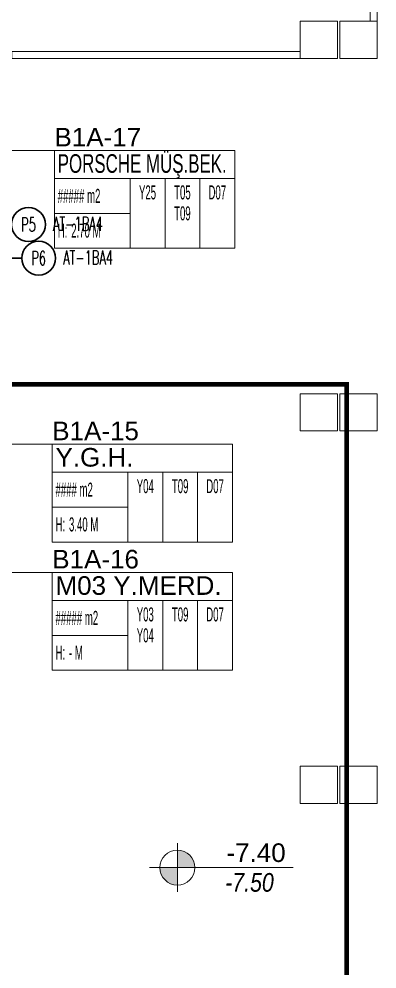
# Model space of a CAD drawing. Header units: metres. Extents: x -13194 to 152406, y -14653 to 29421.
# Drawn here: x 90835 to 91605, y 2044 to 4085 of the extents above; entities that cross this region are included whole.
import ezdxf
from ezdxf.enums import TextEntityAlignment as Align

# ---------------------------------------------------------------- set-up
doc = ezdxf.new("R2010")
doc.units = ezdxf.units.M
doc.header["$LTSCALE"] = 100
doc.header["$MEASUREMENT"] = 0
doc.linetypes.add('DOT2', pattern=[0.125, 0, -0.125])
doc.layers.get('0').update_dxf_attribs({"color": 9, "lineweight": 9})
for name, color, linetype, lineweight in [('00', 9, 'Continuous', 9), ('01', 9, 'Continuous', 9), ('20', 9, 'DOT2', 9), ('21', 9, 'Continuous', 9), ('21_mahal200', 9, 'Continuous', 9), ('E-LINYE', 7, 'Continuous', 30)]:
    doc.layers.add(name, color=color, linetype=linetype, lineweight=lineweight)
doc.styles.add('Arial', font='arial.ttf', dxfattribs={"height": 2.5})
doc.styles.add('E-YAZI', font='txttw.shx')
doc.styles.add('MuuM_TEXT-ITALIC', font='ARIALNI.TTF')
doc.styles.add('MuuM_TEXT-STANDART', font='ARIALN.TTF')
doc.dimstyles.new('MuuM_DIM200', dxfattribs={"dimscale": 20, "dimtxt": 2, "dimasz": 1, "dimexe": 1, "dimexo": 1, "dimgap": 1, "dimtad": 1, "dimdec": 1, "dimrnd": 0.5, "dimdsep": 46, "dimtxsty": 'MuuM_TEXT-STANDART', "dimblk": 'ARCHTICK', "dimcen": 0, "dimdle": 0.15, "dimclrd": 256, "dimclre": 256, "dimclrt": 256, "dimadec": 0, "dimazin": 0, "dimtfac": 5, "dimtdec": 1, "dimtix": 1, "dimtmove": 2, "dimatfit": 3, "dimldrblk": 'DOT', "dimfxl": 3, "dimfxlon": 1, "dimtolj": 1, "dimlwd": -1, "dimlwe": -1, "dimarcsym": 0})

# ---------------------------------------------------------------- blocks, each defined once
blk = doc.blocks.new('p-kolon_80x80')
blk.add_lwpolyline([(-40, -40), (40, -40), (40, 40), (-40, 40)], close=True)
blk = doc.blocks.new('1.Bod.Ara.Sitatik Elk')
at = {"layer": '01'}
for p in [(7480, -4590), (7565, -4590), (7480, -5390), (7565, -5390), (7480, -6190), (7565, -6190)]:
    blk.add_blockref('p-kolon_80x80', p, dxfattribs=at)
blk = doc.blocks.new('_ArchTick')
at = {"color": 0, "linetype": 'ByBlock', "const_width": 0.15}
blk.add_lwpolyline([(-0.5, -0.5), (0.5, 0.5)], dxfattribs=at)
blk = doc.blocks.new('_Dot')
at = {"color": 0, "linetype": 'ByBlock', "lineweight": -2}
blk.add_line((-0.5, 0), (-1, 0), dxfattribs=at)
at = {"color": 0, "linetype": 'ByBlock', "const_width": 0.5}
blk.add_lwpolyline([(-0.25, 0, 1), (0.25, 0, 1)], format="xyb", close=True, dxfattribs=at)
blk = doc.blocks.new('0_roomno2')
blk.add_lwpolyline([(19.38, -10.5), (0, -10.5), (0, 0), (19.38, 0)], close=True)
for points in [[(0, -3), (19.38, -3)], [(8.12, -3), (8.12, -10.5)], [(11.88, -3), (11.88, -10.5)], [(15.62, -3), (15.62, -10.5)], [(0, -6.75), (8.12, -6.75)]]:
    blk.add_lwpolyline(points)
at = {"style": 'MuuM_TEXT-STANDART', "width": 0.6}
blk.add_text('H:', height=1.5, dxfattribs=at).set_placement((0.35, -8.61), align=Align.MIDDLE_LEFT)
at = {"style": 'Arial'}
blk.add_attdef('ODANO', (0, 1.17), '', height=2, dxfattribs=at)
blk.add_attdef('MEKANADI', text='', height=2, dxfattribs=at).set_placement((0.35, -3), align=Align.BOTTOM_LEFT)
at = {"style": 'MuuM_TEXT-STANDART', "width": 0.6}
for tag, p in [('YER01', (10, -4.5)), ('TAVAN01', (13.75, -4.5)), ('DUVAR01', (17.5, -4.5)), ('YER02', (10, -6.75)), ('TAVAN02', (13.75, -6.75)), ('DUVAR02', (17.5, -6.75)), ('YER03', (10, -9)), ('TAVAN03', (13.75, -9)), ('DUVAR03', (17.5, -9))]:
    blk.add_attdef(tag, text='', height=1.5, dxfattribs=at).set_placement(p, align=Align.MIDDLE_CENTER)
for tag, p in [('M2', (0.35, -4.88)), ('TEMIZTAVANYUKSEKLIGI', (1.8, -8.61))]:
    blk.add_attdef(tag, text='', height=1.5, dxfattribs=at).set_placement(p, align=Align.MIDDLE_LEFT)
blk = doc.blocks.new('0_elevationtarget-p-bk')
h = blk.add_hatch(color=250)
h.paths.add_polyline_path([(1.88, 0, 0.414214), (0, 1.88), (0, 0)])
h.paths.add_polyline_path([(0, 0), (-1.88, 0, 0.414214), (0, -1.88)])
blk.add_line((0, -2.62), (0, 2.62))
blk.add_lwpolyline([(12.45, 0), (-3, 0)])
blk.add_circle((0, 0), 1.88)
at = {"style": 'Arial'}
blk.add_attdef('BITMISKOT', text='', height=2, dxfattribs=at).set_placement((4.5, 0), align=Align.BOTTOM_LEFT)
at = {"style": 'MuuM_TEXT-ITALIC'}
blk.add_attdef('FINISHINGFLOORLEVEL', text='', height=2, dxfattribs=at).set_placement((4.5, -0.59), align=Align.TOP_LEFT)
blk = doc.blocks.new('1.Bod.Ara.Mimari Elk')
at = {"layer": '00'}
for points in [[(7605, -3830), (7605, -4550), (7590, -4550), (7590, -3830)], [(7440, -4630), (6820, -4630), (6820, -4615), (7440, -4615)]]:
    blk.add_lwpolyline(points, close=True, dxfattribs=at)
at = {"layer": '20', "ltscale": 2, "const_width": 10}
blk.add_lwpolyline([(5340, -8750), (5340, -5330), (7540, -5330), (7540, -6950), (7540, -7350.38, -0.2628505), (6470, -8635), (6470, -8455), (6150, -8455), (6150, -8750)], format="xyb", close=True, dxfattribs=at)
at = {"layer": '21', "xscale": 20, "yscale": 20, "zscale": 20}
blk.add_blockref('0_elevationtarget-p-bk', (7175.81, -6367.85), dxfattribs=at).add_auto_attribs({'BITMISKOT': ' -7.40', 'FINISHINGFLOORLEVEL': ' -7.50'})
at = {"layer": '21_mahal200'}
ref = blk.add_blockref('0_roomno2', (6911.63, -4827.45), dxfattribs=dict(at, xscale=20, yscale=20, zscale=20))
ref.add_attrib('ODANO', 'B1A-17', (6911.63, -4818.8), dxfattribs={"layer": '0', "height": 40, "style": 'Arial'})
ref.add_attrib('MEKANADI', 'PORSCHE MÜŞ.BEK.', dxfattribs={"layer": '0', "height": 40, "style": 'Arial', "width": 0.65}).set_placement((6918.63, -4887.45), align=Align.BOTTOM_LEFT)
ref.add_attrib('M2', '##### m2', dxfattribs={"layer": '0', "height": 30, "style": 'MuuM_TEXT-STANDART', "width": 0.6}).set_placement((6918.63, -4924.95), align=Align.MIDDLE_LEFT)
ref.add_attrib('TEMIZTAVANYUKSEKLIGI', '2.70 M', dxfattribs={"layer": '0', "height": 30, "style": 'MuuM_TEXT-STANDART', "width": 0.6}).set_placement((6947.63, -4999.61), align=Align.MIDDLE_LEFT)
ref.add_attrib('YER01', 'Y25', dxfattribs={"layer": '0', "height": 30, "style": 'MuuM_TEXT-STANDART', "width": 0.6}).set_placement((7111.63, -4917.45), align=Align.MIDDLE_CENTER)
ref.add_attrib('TAVAN01', 'T05', dxfattribs={"layer": '0', "height": 30, "style": 'MuuM_TEXT-STANDART', "width": 0.6}).set_placement((7186.63, -4917.45), align=Align.MIDDLE_CENTER)
ref.add_attrib('DUVAR01', 'D07', dxfattribs={"layer": '0', "height": 30, "style": 'MuuM_TEXT-STANDART', "width": 0.6}).set_placement((7261.63, -4917.45), align=Align.MIDDLE_CENTER)
ref.add_attrib('TAVAN02', 'T09', dxfattribs={"layer": '0', "height": 30, "style": 'MuuM_TEXT-STANDART', "width": 0.6}).set_placement((7186.63, -4962.45), align=Align.MIDDLE_CENTER)
ref = blk.add_blockref('0_roomno2', (6906.82, -5458.49), dxfattribs=dict(at, xscale=20, yscale=20, zscale=20))
ref.add_attrib('ODANO', 'B1A-15', (6906.82, -5449.84), dxfattribs={"layer": '0', "height": 40, "style": 'Arial'})
ref.add_attrib('MEKANADI', 'Y.G.H.', dxfattribs={"layer": '0', "height": 40, "style": 'Arial'}).set_placement((6913.82, -5518.49), align=Align.BOTTOM_LEFT)
ref.add_attrib('M2', '#### m2', dxfattribs={"layer": '0', "height": 30, "style": 'MuuM_TEXT-STANDART', "width": 0.6}).set_placement((6913.82, -5555.99), align=Align.MIDDLE_LEFT)
ref.add_attrib('TEMIZTAVANYUKSEKLIGI', '3.40 M', dxfattribs={"layer": '0', "height": 30, "style": 'MuuM_TEXT-STANDART', "width": 0.6}).set_placement((6942.82, -5630.65), align=Align.MIDDLE_LEFT)
ref.add_attrib('YER01', 'Y04', dxfattribs={"layer": '0', "height": 30, "style": 'MuuM_TEXT-STANDART', "width": 0.6}).set_placement((7106.82, -5548.49), align=Align.MIDDLE_CENTER)
ref.add_attrib('TAVAN01', 'T09', dxfattribs={"layer": '0', "height": 30, "style": 'MuuM_TEXT-STANDART', "width": 0.6}).set_placement((7181.82, -5548.49), align=Align.MIDDLE_CENTER)
ref.add_attrib('DUVAR01', 'D07', dxfattribs={"layer": '0', "height": 30, "style": 'MuuM_TEXT-STANDART', "width": 0.6}).set_placement((7256.82, -5548.49), align=Align.MIDDLE_CENTER)
ref = blk.add_blockref('0_roomno2', (6906.82, -5733.97), dxfattribs=dict(at, xscale=20, yscale=20, zscale=20))
ref.add_attrib('ODANO', 'B1A-16', (6906.82, -5725.32), dxfattribs={"layer": '0', "height": 40, "style": 'Arial'})
ref.add_attrib('MEKANADI', 'M03 Y.MERD.', dxfattribs={"layer": '0', "height": 40, "style": 'Arial'}).set_placement((6913.82, -5793.97), align=Align.BOTTOM_LEFT)
ref.add_attrib('M2', '##### m2', dxfattribs={"layer": '0', "height": 30, "style": 'MuuM_TEXT-STANDART', "width": 0.6}).set_placement((6913.82, -5831.47), align=Align.MIDDLE_LEFT)
ref.add_attrib('TEMIZTAVANYUKSEKLIGI', '- M', dxfattribs={"layer": '0', "height": 30, "style": 'MuuM_TEXT-STANDART', "width": 0.6}).set_placement((6942.82, -5906.12), align=Align.MIDDLE_LEFT)
ref.add_attrib('YER01', 'Y03', dxfattribs={"layer": '0', "height": 30, "style": 'MuuM_TEXT-STANDART', "width": 0.6}).set_placement((7106.82, -5823.97), align=Align.MIDDLE_CENTER)
ref.add_attrib('TAVAN01', 'T09', dxfattribs={"layer": '0', "height": 30, "style": 'MuuM_TEXT-STANDART', "width": 0.6}).set_placement((7181.82, -5823.97), align=Align.MIDDLE_CENTER)
ref.add_attrib('DUVAR01', 'D07', dxfattribs={"layer": '0', "height": 30, "style": 'MuuM_TEXT-STANDART', "width": 0.6}).set_placement((7256.82, -5823.97), align=Align.MIDDLE_CENTER)
ref.add_attrib('YER02', 'Y04', dxfattribs={"layer": '0', "height": 30, "style": 'MuuM_TEXT-STANDART', "width": 0.6}).set_placement((7106.82, -5868.97), align=Align.MIDDLE_CENTER)
for points in [[(6680.12, -4827.45), (6937.53, -4827.45)], [(6649.42, -5458.49), (6906.82, -5458.49)], [(6649.42, -5733.97), (6906.82, -5733.97)]]:
    blk.add_leader(points, dimstyle='MuuM_DIM200', override={"dimasz": 1, "dimfxl": 10}, dxfattribs=at)

msp = doc.modelspace()

# ---------------------------------------------------------------- linework, layer by layer
at = {"layer": 'E-LINYE', "color": 7, "linetype": 'Continuous'}
msp.add_line((90841.2, 3571.2), (90781.9, 3571.2), dxfattribs=at)
for centre in [(90855.6, 3643.7), (90877.6, 3571.2)]:
    msp.add_circle(centre, 36.4, dxfattribs=at)

# ---------------------------------------------------------------- block references
for name in ['1.Bod.Ara.Mimari Elk', '1.Bod.Ara.Sitatik Elk']:
    msp.add_blockref(name, (84000, 8630))

# ---------------------------------------------------------------- texts
at = {"layer": 'E-LINYE', "color": 3, "linetype": 'Continuous', "style": 'E-YAZI', "width": 0.6}
for s, p in [('P5', (90855.6, 3643.7)), ('AT-1BA4', (90961.9, 3645.2)), ('P6', (90877.6, 3571.2)), ('AT-1BA4', (90983.8, 3572.6))]:
    msp.add_text(s, height=30, dxfattribs=at).set_placement(p, align=Align.MIDDLE_CENTER)

doc.saveas('drawing.dxf')
